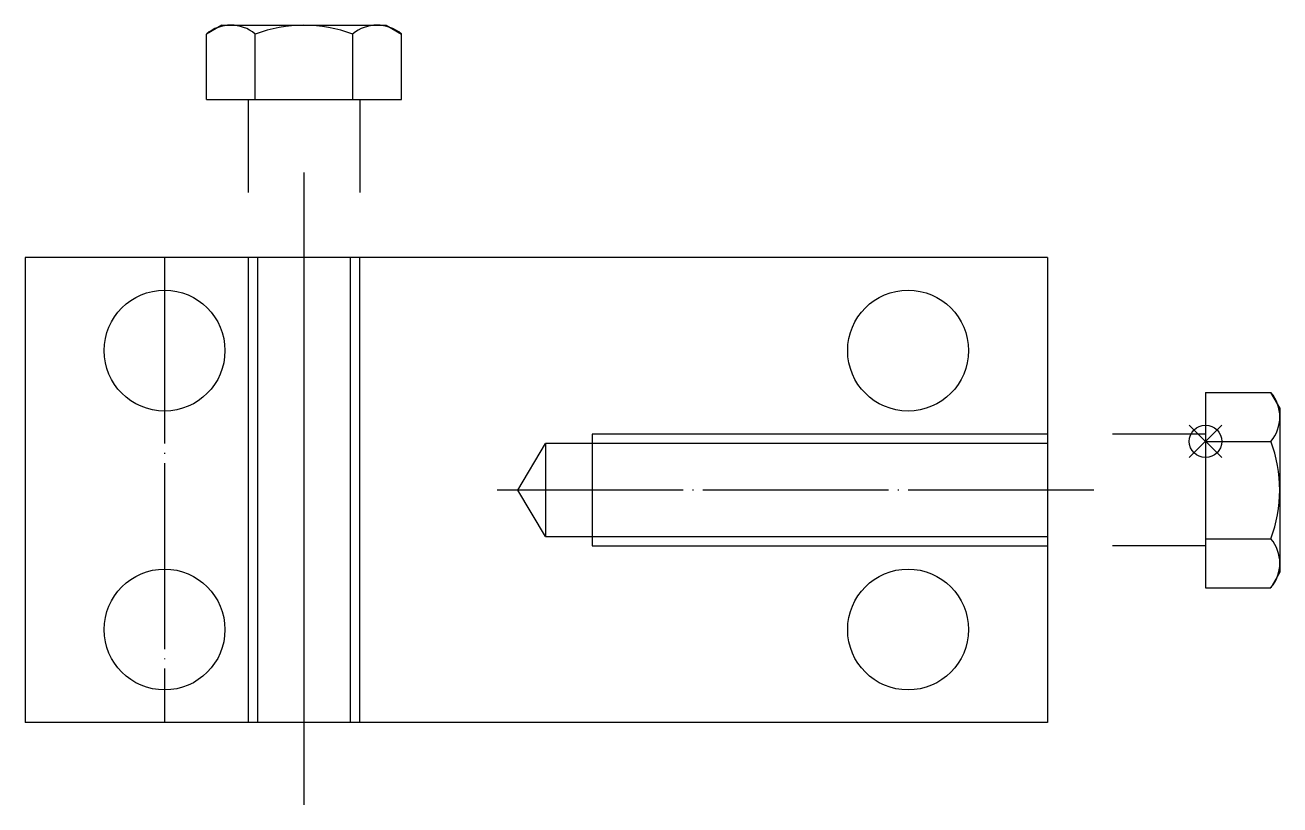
# Model space of a CAD drawing. Extents: x -1429 to 1114, y 58 to 925.
# Drawn here: x 979.2 to 1114.2, y 398.4 to 482.2 of the extents above.
import ezdxf

# ---------------------------------------------------------------- set-up
doc = ezdxf.new("R2010")
doc.units = 0
doc.header["$MEASUREMENT"] = 0
doc.linetypes.add('CENTER', pattern=[22, 20, -1, 0, -1])
doc.layers.get('0').update_dxf_attribs({"linetype": 'CONTINUOUS'})
doc.layers.add('$PARTREF_BOM', color=7, linetype='CONTINUOUS')
doc.styles.get("Standard").update_dxf_attribs({"font": 'txt.shx', "bigfont": 'chineset.shx'})

# ---------------------------------------------------------------- blocks, each defined once
blk = doc.blocks.new('PARTREF')
at = {"layer": '$PARTREF_BOM', "color": 2}
for p, q in [((-1.75, -1.75), (1.75, 1.75)), ((-1.75, 1.75), (1.75, -1.75))]:
    blk.add_line(p, q, dxfattribs=at)
blk.add_circle((0, 0), 1.75, dxfattribs=at)
at = {"layer": '$PARTREF_BOM', "color": 2, "flags": 1}
for tag, p in [('TAG5', (-16.09, -4.95)), ('TAG10', (-5.65, -5)), ('TAG15', (5.59, -4.74)), ('TAG4', (-16.09, -8.95)), ('TAG9', (-5.65, -9)), ('TAG14', (5.59, -8.74)), ('TAG3', (-16.09, -12.95)), ('TAG8', (-5.65, -13)), ('TAG13', (5.59, -12.74)), ('TAG2', (-16.09, -16.95)), ('TAG7', (-5.65, -17)), ('TAG12', (5.59, -16.74)), ('TAG1', (-16.09, -20.95)), ('TAG6', (-5.65, -21)), ('TAG11', (5.59, -20.74))]:
    blk.add_attdef(tag, p, '', height=2.5, dxfattribs=at)

msp = doc.modelspace()

# ---------------------------------------------------------------- linework, layer by layer
at = {"color": 7, "linetype": 'CONTINUOUS'}
for p, q in [((1000.35, 482.24), (998.69, 481.28)), ((1000.35, 482.24), (1018.02, 482.24)), ((1018.02, 482.24), (1019.68, 481.28)), ((998.69, 474.24), (998.69, 481.28)), ((1003.94, 474.24), (1003.94, 481.28)), ((1014.43, 474.24), (1014.43, 481.28)), ((1019.68, 474.24), (1019.68, 481.28)), ((998.69, 474.24), (1019.68, 474.24)), ((1003.19, 474.24), (1003.19, 464.24)), ((1015.19, 474.24), (1015.19, 464.24)), ((1009.19, 466.4), (1009.19, 398.38)), ((979.19, 457.24), (979.19, 407.24)), ((1089.19, 457.24), (979.19, 457.24)), ((1003.19, 457.24), (1003.19, 407.24)), ((1004.19, 457.24), (1004.19, 407.24)), ((1014.19, 407.24), (1014.19, 457.24)), ((1015.19, 407.24), (1015.19, 457.24)), ((1089.19, 457.24), (1089.19, 407.24)), ((1106.19, 442.73), (1113.23, 442.73)), ((1106.19, 442.73), (1106.19, 421.74)), ((1114.19, 441.07), (1113.23, 442.73)), ((1114.19, 441.07), (1114.19, 423.4)), ((1040.19, 438.24), (1040.19, 426.24)), ((1089.19, 438.24), (1040.19, 438.24)), ((1106.19, 438.24), (1096.19, 438.24)), ((1106.19, 437.48), (1113.23, 437.48)), ((1032.19, 432.24), (1035.19, 437.24)), ((1035.19, 437.24), (1035.19, 427.24)), ((1089.19, 437.24), (1035.19, 437.24)), ((1035.19, 427.24), (1032.19, 432.24)), ((1035.19, 427.24), (1089.19, 427.24)), ((1106.19, 426.99), (1113.23, 426.99)), ((1040.19, 426.24), (1089.19, 426.24)), ((1106.19, 426.24), (1096.19, 426.24)), ((1114.19, 423.4), (1113.23, 421.74)), ((1106.19, 421.74), (1113.23, 421.74)), ((1089.19, 407.24), (979.19, 407.24))]:
    msp.add_line(p, q, dxfattribs=at)
at = {"color": 1, "linetype": 'CENTER'}
for p, q in [((994.19, 457.24), (994.19, 407.24)), ((1094.19, 432.24), (1029.19, 432.24))]:
    msp.add_line(p, q, dxfattribs=at)
at = {"color": 7, "linetype": 'CONTINUOUS'}
for centre in [(994.19, 447.24), (1074.19, 447.24), (994.19, 417.24), (1074.19, 417.24)]:
    msp.add_circle(centre, 6.5, dxfattribs=at)
for centre, radius, start, end in [((1001.32, 478.19), 4.05, 49.6792, 130.3209), ((1009.19, 467.33), 14.9, 69.3903, 110.6097), ((1017.05, 478.19), 4.05, 49.6791, 130.3209), ((1110.14, 440.1), 4.05, 319.6792, 40.3208), ((1099.28, 432.24), 14.9, 339.3903, 20.6097), ((1110.14, 424.37), 4.05, 319.6791, 40.3208)]:
    msp.add_arc(centre, radius, start, end, dxfattribs=at)

# ---------------------------------------------------------------- block references
at = {"color": 7}
msp.add_blockref('PARTREF', (1106.19, 437.48), dxfattribs=at)

doc.saveas('drawing.dxf')
